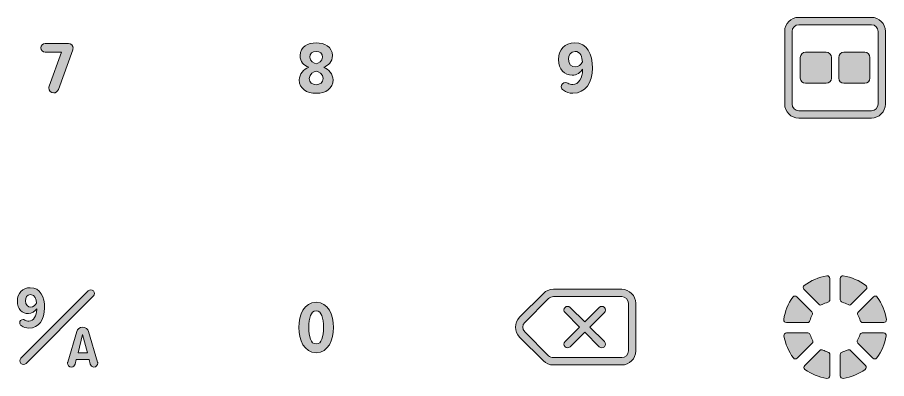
# Model space of a CAD drawing. Header units: millimetres. Extents: x -3.8 to 80, y -80 to 4.9.
# Drawn here: x -3.8 to 80, y -80 to -45.1 of the extents above; entities that cross this region are included whole.
import ezdxf

# ---------------------------------------------------------------- set-up
doc = ezdxf.new("R2010")
doc.units = ezdxf.units.MM
doc.header["$MEASUREMENT"] = 0
doc.layers.add('Layer 2', color=7, linetype='Continuous', lineweight=0)

# ---------------------------------------------------------------- blocks, each defined once
blk = doc.blocks.new('Block_6')
at = {"layer": 'Layer 2', "true_color": 0x231f20, "transparency": 33554687}
h = blk.add_hatch(color=250, dxfattribs=at)
h.dxf.hatch_style = 2
edge = h.paths.add_edge_path()
edge.add_spline(control_points=[(-0.766, -51.947), (-0.766, -51.891), (-0.758, -51.841), (-0.737, -51.785), (-0.737, -51.785), (0.455, -48.503), (0.455, -48.503), (0.455, -48.503), (-1.125, -48.503), (-1.125, -48.503), (-1.351, -48.503), (-1.542, -48.313), (-1.542, -48.087), (-1.542, -47.854), (-1.351, -47.671), (-1.125, -47.671), (-1.125, -47.671), (1.126, -47.671), (1.126, -47.671), (1.373, -47.671), (1.57, -47.868), (1.57, -48.108), (1.57, -48.165), (1.563, -48.214), (1.542, -48.263), (1.542, -48.263), (0.159, -52.109), (0.159, -52.109), (0.088, -52.293), (-0.088, -52.427), (-0.293, -52.427), (-0.554, -52.427), (-0.766, -52.208), (-0.766, -51.947)], knot_values=[0, 0, 0, 0, 1, 1, 1, 2, 2, 2, 3, 3, 3, 4, 4, 4, 5, 5, 5, 6, 6, 6, 7, 7, 7, 8, 8, 8, 9, 9, 9, 10, 10, 10, 11, 11, 11, 11], degree=3, periodic=0)
at = {"layer": 'Layer 2'}
blk.add_open_spline([(-0.766, -51.947), (-0.766, -51.891), (-0.758, -51.841), (-0.737, -51.785), (-0.737, -51.785), (0.455, -48.503), (0.455, -48.503), (0.455, -48.503), (-1.125, -48.503), (-1.125, -48.503), (-1.351, -48.503), (-1.542, -48.313), (-1.542, -48.087), (-1.542, -47.854), (-1.351, -47.671), (-1.125, -47.671), (-1.125, -47.671), (1.126, -47.671), (1.126, -47.671), (1.373, -47.671), (1.57, -47.868), (1.57, -48.108), (1.57, -48.165), (1.563, -48.214), (1.542, -48.263), (1.542, -48.263), (0.159, -52.109), (0.159, -52.109), (0.088, -52.293), (-0.088, -52.427), (-0.293, -52.427), (-0.554, -52.427), (-0.766, -52.208), (-0.766, -51.947)], degree=3, knots=[0, 0, 0, 0, 1, 1, 1, 2, 2, 2, 3, 3, 3, 4, 4, 4, 5, 5, 5, 6, 6, 6, 7, 7, 7, 8, 8, 8, 9, 9, 9, 10, 10, 10, 11, 11, 11, 11], dxfattribs=at)
blk = doc.blocks.new('Block_7')
at = {"layer": 'Layer 2', "true_color": 0x231f20, "transparency": 33554687}
h = blk.add_hatch(color=250, dxfattribs=at)
h.dxf.hatch_style = 2
edge = h.paths.add_edge_path()
edge.add_spline(control_points=[(25.004, -48.426), (24.63, -48.426), (24.39, -48.638), (24.39, -48.983), (24.39, -49.393), (24.82, -49.576), (25.004, -49.618), (25.18, -49.576), (25.611, -49.393), (25.611, -48.983), (25.611, -48.638), (25.371, -48.426), (25.004, -48.426)], knot_values=[0, 0, 0, 0, 1, 1, 1, 2, 2, 2, 3, 3, 3, 4, 4, 4, 4], degree=3, periodic=0)
edge = h.paths.add_edge_path()
edge.add_spline(control_points=[(25.004, -50.331), (24.806, -50.359), (24.333, -50.599), (24.333, -51.051), (24.333, -51.432), (24.623, -51.636), (25.004, -51.636), (25.371, -51.636), (25.674, -51.432), (25.674, -51.051), (25.674, -50.599), (25.194, -50.359), (25.004, -50.331)], knot_values=[0, 0, 0, 0, 1, 1, 1, 2, 2, 2, 3, 3, 3, 4, 4, 4, 4], degree=3, periodic=0)
edge = h.paths.add_edge_path()
edge.add_spline(control_points=[(24.277, -49.95), (23.832, -49.788), (23.444, -49.407), (23.444, -48.828), (23.444, -47.967), (24.227, -47.6), (25.004, -47.6), (25.766, -47.6), (26.563, -47.967), (26.563, -48.828), (26.563, -49.407), (26.168, -49.788), (25.724, -49.95), (26.204, -50.134), (26.627, -50.606), (26.627, -51.171), (26.627, -52.011), (25.935, -52.462), (25.004, -52.462), (24.065, -52.462), (23.374, -52.011), (23.374, -51.178), (23.374, -50.606), (23.797, -50.134), (24.277, -49.95)], knot_values=[0, 0, 0, 0, 1, 1, 1, 2, 2, 2, 3, 3, 3, 4, 4, 4, 5, 5, 5, 6, 6, 6, 7, 7, 7, 8, 8, 8, 8], degree=3, periodic=0)
at = {"layer": 'Layer 2'}
for points, knots in [([(24.277, -49.95), (23.832, -49.788), (23.444, -49.407), (23.444, -48.828), (23.444, -47.967), (24.227, -47.6), (25.004, -47.6), (25.766, -47.6), (26.563, -47.967), (26.563, -48.828), (26.563, -49.407), (26.168, -49.788), (25.724, -49.95), (26.204, -50.134), (26.627, -50.606), (26.627, -51.171), (26.627, -52.011), (25.935, -52.462), (25.004, -52.462), (24.065, -52.462), (23.374, -52.011), (23.374, -51.178), (23.374, -50.606), (23.797, -50.134), (24.277, -49.95)], [0, 0, 0, 0, 1, 1, 1, 2, 2, 2, 3, 3, 3, 4, 4, 4, 5, 5, 5, 6, 6, 6, 7, 7, 7, 8, 8, 8, 8]), ([(25.004, -48.426), (24.63, -48.426), (24.39, -48.638), (24.39, -48.983), (24.39, -49.393), (24.82, -49.576), (25.004, -49.618), (25.18, -49.576), (25.611, -49.393), (25.611, -48.983), (25.611, -48.638), (25.371, -48.426), (25.004, -48.426)], [0, 0, 0, 0, 1, 1, 1, 2, 2, 2, 3, 3, 3, 4, 4, 4, 4]), ([(25.004, -50.331), (24.806, -50.359), (24.333, -50.599), (24.333, -51.051), (24.333, -51.432), (24.623, -51.636), (25.004, -51.636), (25.371, -51.636), (25.674, -51.432), (25.674, -51.051), (25.674, -50.599), (25.194, -50.359), (25.004, -50.331)], [0, 0, 0, 0, 1, 1, 1, 2, 2, 2, 3, 3, 3, 4, 4, 4, 4])]:
    blk.add_open_spline(points, degree=3, knots=knots, dxfattribs=at)
blk = doc.blocks.new('Block_8')
at = {"layer": 'Layer 2', "true_color": 0x231f20, "transparency": 33554687}
h = blk.add_hatch(color=250, dxfattribs=at)
h.dxf.hatch_style = 2
edge = h.paths.add_edge_path()
edge.add_spline(control_points=[(24.997, -73.44), (24.453, -73.44), (24.298, -74.117), (24.298, -75.028), (24.298, -75.931), (24.453, -76.622), (24.997, -76.622), (25.547, -76.622), (25.702, -75.931), (25.702, -75.028), (25.702, -74.117), (25.547, -73.44), (24.997, -73.44)], knot_values=[0, 0, 0, 0, 1, 1, 1, 2, 2, 2, 3, 3, 3, 4, 4, 4, 4], degree=3, periodic=0)
edge = h.paths.add_edge_path()
edge.add_spline(control_points=[(24.997, -72.6), (26.168, -72.6), (26.662, -73.814), (26.662, -75.028), (26.662, -76.234), (26.175, -77.462), (24.997, -77.462), (23.832, -77.462), (23.331, -76.234), (23.331, -75.028), (23.331, -73.814), (23.832, -72.6), (24.997, -72.6)], knot_values=[0, 0, 0, 0, 1, 1, 1, 2, 2, 2, 3, 3, 3, 4, 4, 4, 4], degree=3, periodic=0)
at = {"layer": 'Layer 2'}
for points in [[(24.997, -72.6), (26.168, -72.6), (26.662, -73.814), (26.662, -75.028), (26.662, -76.234), (26.175, -77.462), (24.997, -77.462), (23.832, -77.462), (23.331, -76.234), (23.331, -75.028), (23.331, -73.814), (23.832, -72.6), (24.997, -72.6)], [(24.997, -73.44), (24.453, -73.44), (24.298, -74.117), (24.298, -75.028), (24.298, -75.931), (24.453, -76.622), (24.997, -76.622), (25.547, -76.622), (25.702, -75.931), (25.702, -75.028), (25.702, -74.117), (25.547, -73.44), (24.997, -73.44)]]:
    blk.add_open_spline(points, degree=3, knots=[0, 0, 0, 0, 1, 1, 1, 2, 2, 2, 3, 3, 3, 4, 4, 4, 4], dxfattribs=at)
blk = doc.blocks.new('Block_9')
at = {"layer": 'Layer 2', "true_color": 0x231f20, "transparency": 33554687}
h = blk.add_hatch(color=250, dxfattribs=at)
h.dxf.hatch_style = 2
edge = h.paths.add_edge_path()
edge.add_spline(control_points=[(-2.516, -71.866), (-2.86, -71.866), (-3.024, -72.171), (-3.024, -72.453), (-3.024, -72.899), (-2.764, -73.063), (-2.499, -73.063), (-2.256, -73.063), (-2.064, -72.888), (-1.94, -72.679), (-1.962, -72.323), (-2.087, -71.866), (-2.516, -71.866)], knot_values=[0, 0, 0, 0, 1, 1, 1, 2, 2, 2, 3, 3, 3, 4, 4, 4, 4], degree=3, periodic=0)
edge = h.paths.add_edge_path()
edge.add_spline(control_points=[(-3.572, -74.587), (-3.572, -74.412), (-3.425, -74.266), (-3.244, -74.266), (-3.182, -74.266), (-3.126, -74.282), (-3.081, -74.317), (-2.968, -74.39), (-2.843, -74.424), (-2.685, -74.424), (-2.211, -74.424), (-1.934, -73.899), (-1.934, -73.294), (-1.934, -73.294), (-1.934, -73.227), (-1.934, -73.227), (-2.081, -73.486), (-2.386, -73.701), (-2.736, -73.701), (-3.301, -73.701), (-3.792, -73.283), (-3.792, -72.481), (-3.792, -71.753), (-3.295, -71.199), (-2.555, -71.199), (-1.562, -71.199), (-1.172, -72.097), (-1.172, -73.148), (-1.172, -74.271), (-1.708, -75.09), (-2.68, -75.09), (-2.956, -75.09), (-3.205, -75.005), (-3.414, -74.858), (-3.504, -74.808), (-3.572, -74.706), (-3.572, -74.587)], knot_values=[0, 0, 0, 0, 1, 1, 1, 2, 2, 2, 3, 3, 3, 4, 4, 4, 5, 5, 5, 6, 6, 6, 7, 7, 7, 8, 8, 8, 9, 9, 9, 10, 10, 10, 11, 11, 11, 12, 12, 12, 12], degree=3, periodic=0)
at = {"layer": 'Layer 2'}
for points, knots in [([(-3.572, -74.587), (-3.572, -74.412), (-3.425, -74.266), (-3.244, -74.266), (-3.182, -74.266), (-3.126, -74.282), (-3.081, -74.317), (-2.968, -74.39), (-2.843, -74.424), (-2.685, -74.424), (-2.211, -74.424), (-1.934, -73.899), (-1.934, -73.294), (-1.934, -73.294), (-1.934, -73.227), (-1.934, -73.227), (-2.081, -73.486), (-2.386, -73.701), (-2.736, -73.701), (-3.301, -73.701), (-3.792, -73.283), (-3.792, -72.481), (-3.792, -71.753), (-3.295, -71.199), (-2.555, -71.199), (-1.562, -71.199), (-1.172, -72.097), (-1.172, -73.148), (-1.172, -74.271), (-1.708, -75.09), (-2.68, -75.09), (-2.956, -75.09), (-3.205, -75.005), (-3.414, -74.858), (-3.504, -74.808), (-3.572, -74.706), (-3.572, -74.587)], [0, 0, 0, 0, 1, 1, 1, 2, 2, 2, 3, 3, 3, 4, 4, 4, 5, 5, 5, 6, 6, 6, 7, 7, 7, 8, 8, 8, 9, 9, 9, 10, 10, 10, 11, 11, 11, 12, 12, 12, 12]), ([(-2.516, -71.866), (-2.86, -71.866), (-3.024, -72.171), (-3.024, -72.453), (-3.024, -72.899), (-2.764, -73.063), (-2.499, -73.063), (-2.256, -73.063), (-2.064, -72.888), (-1.94, -72.679), (-1.962, -72.323), (-2.087, -71.866), (-2.516, -71.866)], [0, 0, 0, 0, 1, 1, 1, 2, 2, 2, 3, 3, 3, 4, 4, 4, 4])]:
    blk.add_open_spline(points, degree=3, knots=knots, dxfattribs=at)
blk = doc.blocks.new('Block_10')
at = {"layer": 'Layer 2', "true_color": 0x231f20, "transparency": 33554687}
h = blk.add_hatch(color=250, dxfattribs=at)
h.dxf.hatch_style = 2
edge = h.paths.add_edge_path()
edge.add_spline(control_points=[(49.941, -48.426), (49.51, -48.426), (49.306, -48.807), (49.306, -49.16), (49.306, -49.717), (49.63, -49.922), (49.962, -49.922), (50.265, -49.922), (50.505, -49.703), (50.66, -49.442), (50.632, -48.997), (50.477, -48.426), (49.941, -48.426)], knot_values=[0, 0, 0, 0, 1, 1, 1, 2, 2, 2, 3, 3, 3, 4, 4, 4, 4], degree=3, periodic=0)
edge = h.paths.add_edge_path()
edge.add_spline(control_points=[(48.621, -51.827), (48.621, -51.608), (48.804, -51.425), (49.03, -51.425), (49.108, -51.425), (49.178, -51.446), (49.235, -51.488), (49.376, -51.58), (49.531, -51.622), (49.729, -51.622), (50.322, -51.622), (50.667, -50.966), (50.667, -50.211), (50.667, -50.211), (50.667, -50.126), (50.667, -50.126), (50.484, -50.451), (50.103, -50.719), (49.665, -50.719), (48.96, -50.719), (48.346, -50.197), (48.346, -49.195), (48.346, -48.285), (48.967, -47.593), (49.891, -47.593), (51.133, -47.593), (51.62, -48.715), (51.62, -50.028), (51.62, -51.432), (50.95, -52.455), (49.736, -52.455), (49.39, -52.455), (49.08, -52.349), (48.819, -52.166), (48.706, -52.102), (48.621, -51.975), (48.621, -51.827)], knot_values=[0, 0, 0, 0, 1, 1, 1, 2, 2, 2, 3, 3, 3, 4, 4, 4, 5, 5, 5, 6, 6, 6, 7, 7, 7, 8, 8, 8, 9, 9, 9, 10, 10, 10, 11, 11, 11, 12, 12, 12, 12], degree=3, periodic=0)
at = {"layer": 'Layer 2'}
for points, knots in [([(48.621, -51.827), (48.621, -51.608), (48.804, -51.425), (49.03, -51.425), (49.108, -51.425), (49.178, -51.446), (49.235, -51.488), (49.376, -51.58), (49.531, -51.622), (49.729, -51.622), (50.322, -51.622), (50.667, -50.966), (50.667, -50.211), (50.667, -50.211), (50.667, -50.126), (50.667, -50.126), (50.484, -50.451), (50.103, -50.719), (49.665, -50.719), (48.96, -50.719), (48.346, -50.197), (48.346, -49.195), (48.346, -48.285), (48.967, -47.593), (49.891, -47.593), (51.133, -47.593), (51.62, -48.715), (51.62, -50.028), (51.62, -51.432), (50.95, -52.455), (49.736, -52.455), (49.39, -52.455), (49.08, -52.349), (48.819, -52.166), (48.706, -52.102), (48.621, -51.975), (48.621, -51.827)], [0, 0, 0, 0, 1, 1, 1, 2, 2, 2, 3, 3, 3, 4, 4, 4, 5, 5, 5, 6, 6, 6, 7, 7, 7, 8, 8, 8, 9, 9, 9, 10, 10, 10, 11, 11, 11, 12, 12, 12, 12]), ([(49.941, -48.426), (49.51, -48.426), (49.306, -48.807), (49.306, -49.16), (49.306, -49.717), (49.63, -49.922), (49.962, -49.922), (50.265, -49.922), (50.505, -49.703), (50.66, -49.442), (50.632, -48.997), (50.477, -48.426), (49.941, -48.426)], [0, 0, 0, 0, 1, 1, 1, 2, 2, 2, 3, 3, 3, 4, 4, 4, 4])]:
    blk.add_open_spline(points, degree=3, knots=knots, dxfattribs=at)
blk = doc.blocks.new('Block_11')
at = {"layer": 'Layer 2', "true_color": 0x231f20, "transparency": 33554687}
h = blk.add_hatch(color=250, dxfattribs=at)
h.dxf.hatch_style = 2
edge = h.paths.add_edge_path()
edge.add_spline(control_points=[(55.087, -77.295), (55.087, -77.651), (54.797, -77.942), (54.44, -77.942), (54.44, -77.942), (47.854, -77.942), (47.854, -77.942), (47.681, -77.942), (47.519, -77.874), (47.396, -77.752), (47.396, -77.752), (45.102, -75.458), (45.102, -75.458), (44.849, -75.205), (44.849, -74.795), (45.102, -74.542), (45.102, -74.542), (47.396, -72.248), (47.396, -72.248), (47.517, -72.127), (47.684, -72.058), (47.854, -72.058), (47.854, -72.058), (54.44, -72.058), (54.44, -72.058), (54.797, -72.058), (55.087, -72.349), (55.087, -72.706), (55.087, -72.706), (55.087, -77.295), (55.087, -77.295)], knot_values=[0, 0, 0, 0, 1, 1, 1, 2, 2, 2, 3, 3, 3, 4, 4, 4, 5, 5, 5, 6, 6, 6, 7, 7, 7, 8, 8, 8, 9, 9, 9, 10, 10, 10, 10], degree=3, periodic=0)
edge = h.paths.add_edge_path()
edge.add_spline(control_points=[(54.44, -71.353), (54.44, -71.353), (47.854, -71.353), (47.854, -71.353), (47.493, -71.353), (47.153, -71.493), (46.897, -71.749), (46.897, -71.749), (44.603, -74.044), (44.603, -74.044), (44.076, -74.571), (44.076, -75.429), (44.603, -75.957), (44.603, -75.957), (46.897, -78.251), (46.897, -78.251), (47.153, -78.507), (47.493, -78.647), (47.854, -78.647), (47.854, -78.647), (54.44, -78.647), (54.44, -78.647), (55.186, -78.647), (55.793, -78.04), (55.793, -77.295), (55.793, -77.295), (55.793, -72.706), (55.793, -72.706), (55.793, -71.96), (55.186, -71.353), (54.44, -71.353)], knot_values=[0, 0, 0, 0, 1, 1, 1, 2, 2, 2, 3, 3, 3, 4, 4, 4, 5, 5, 5, 6, 6, 6, 7, 7, 7, 8, 8, 8, 9, 9, 9, 10, 10, 10, 10], degree=3, periodic=0)
h = blk.add_hatch(color=250, dxfattribs=at)
h.dxf.hatch_style = 2
edge = h.paths.add_edge_path()
edge.add_spline(control_points=[(52.772, -73.103), (52.634, -72.966), (52.411, -72.966), (52.273, -73.103), (52.273, -73.103), (50.875, -74.501), (50.875, -74.501), (50.875, -74.501), (49.477, -73.103), (49.477, -73.103), (49.34, -72.966), (49.116, -72.966), (48.979, -73.103), (48.841, -73.241), (48.841, -73.464), (48.979, -73.602), (48.979, -73.602), (50.376, -75), (50.376, -75), (50.376, -75), (48.979, -76.398), (48.979, -76.398), (48.841, -76.536), (48.841, -76.759), (48.979, -76.897), (49.047, -76.966), (49.138, -77), (49.228, -77), (49.318, -77), (49.409, -76.966), (49.477, -76.897), (49.477, -76.897), (50.875, -75.499), (50.875, -75.499), (50.875, -75.499), (52.273, -76.897), (52.273, -76.897), (52.342, -76.966), (52.432, -77), (52.523, -77), (52.613, -77), (52.703, -76.966), (52.772, -76.897), (52.91, -76.759), (52.91, -76.536), (52.772, -76.398), (52.772, -76.398), (51.374, -75), (51.374, -75), (51.374, -75), (52.772, -73.602), (52.772, -73.602), (52.91, -73.464), (52.91, -73.241), (52.772, -73.103)], knot_values=[0, 0, 0, 0, 1, 1, 1, 2, 2, 2, 3, 3, 3, 4, 4, 4, 5, 5, 5, 6, 6, 6, 7, 7, 7, 8, 8, 8, 9, 9, 9, 10, 10, 10, 11, 11, 11, 12, 12, 12, 13, 13, 13, 14, 14, 14, 15, 15, 15, 16, 16, 16, 17, 17, 17, 18, 18, 18, 18], degree=3, periodic=0)
at = {"layer": 'Layer 2'}
for points, knots in [([(54.44, -71.353), (54.44, -71.353), (47.854, -71.353), (47.854, -71.353), (47.493, -71.353), (47.153, -71.493), (46.897, -71.749), (46.897, -71.749), (44.603, -74.044), (44.603, -74.044), (44.076, -74.571), (44.076, -75.429), (44.603, -75.957), (44.603, -75.957), (46.897, -78.251), (46.897, -78.251), (47.153, -78.507), (47.493, -78.647), (47.854, -78.647), (47.854, -78.647), (54.44, -78.647), (54.44, -78.647), (55.186, -78.647), (55.793, -78.04), (55.793, -77.295), (55.793, -77.295), (55.793, -72.706), (55.793, -72.706), (55.793, -71.96), (55.186, -71.353), (54.44, -71.353)], [0, 0, 0, 0, 1, 1, 1, 2, 2, 2, 3, 3, 3, 4, 4, 4, 5, 5, 5, 6, 6, 6, 7, 7, 7, 8, 8, 8, 9, 9, 9, 10, 10, 10, 10]), ([(55.087, -77.295), (55.087, -77.651), (54.797, -77.942), (54.44, -77.942), (54.44, -77.942), (47.854, -77.942), (47.854, -77.942), (47.681, -77.942), (47.519, -77.874), (47.396, -77.752), (47.396, -77.752), (45.102, -75.458), (45.102, -75.458), (44.849, -75.205), (44.849, -74.795), (45.102, -74.542), (45.102, -74.542), (47.396, -72.248), (47.396, -72.248), (47.517, -72.127), (47.684, -72.058), (47.854, -72.058), (47.854, -72.058), (54.44, -72.058), (54.44, -72.058), (54.797, -72.058), (55.087, -72.349), (55.087, -72.706), (55.087, -72.706), (55.087, -77.295), (55.087, -77.295)], [0, 0, 0, 0, 1, 1, 1, 2, 2, 2, 3, 3, 3, 4, 4, 4, 5, 5, 5, 6, 6, 6, 7, 7, 7, 8, 8, 8, 9, 9, 9, 10, 10, 10, 10]), ([(52.772, -73.103), (52.634, -72.966), (52.411, -72.966), (52.273, -73.103), (52.273, -73.103), (50.875, -74.501), (50.875, -74.501), (50.875, -74.501), (49.477, -73.103), (49.477, -73.103), (49.34, -72.966), (49.116, -72.966), (48.979, -73.103), (48.841, -73.241), (48.841, -73.464), (48.979, -73.602), (48.979, -73.602), (50.376, -75), (50.376, -75), (50.376, -75), (48.979, -76.398), (48.979, -76.398), (48.841, -76.536), (48.841, -76.759), (48.979, -76.897), (49.047, -76.966), (49.138, -77), (49.228, -77), (49.318, -77), (49.409, -76.966), (49.477, -76.897), (49.477, -76.897), (50.875, -75.499), (50.875, -75.499), (50.875, -75.499), (52.273, -76.897), (52.273, -76.897), (52.342, -76.966), (52.432, -77), (52.523, -77), (52.613, -77), (52.703, -76.966), (52.772, -76.897), (52.91, -76.759), (52.91, -76.536), (52.772, -76.398), (52.772, -76.398), (51.374, -75), (51.374, -75), (51.374, -75), (52.772, -73.602), (52.772, -73.602), (52.91, -73.464), (52.91, -73.241), (52.772, -73.103)], [0, 0, 0, 0, 1, 1, 1, 2, 2, 2, 3, 3, 3, 4, 4, 4, 5, 5, 5, 6, 6, 6, 7, 7, 7, 8, 8, 8, 9, 9, 9, 10, 10, 10, 11, 11, 11, 12, 12, 12, 13, 13, 13, 14, 14, 14, 15, 15, 15, 16, 16, 16, 17, 17, 17, 18, 18, 18, 18])]:
    blk.add_open_spline(points, degree=3, knots=knots, dxfattribs=at)
blk = doc.blocks.new('Block_12')
at = {"layer": 'Layer 2', "true_color": 0x231f20, "transparency": 33554687}
h = blk.add_hatch(color=250, dxfattribs=at)
h.dxf.hatch_style = 2
edge = h.paths.add_edge_path()
edge.add_spline(control_points=[(2.949, -77.461), (2.949, -77.461), (2.498, -75.71), (2.498, -75.71), (2.498, -75.71), (2.052, -77.461), (2.052, -77.461), (2.052, -77.461), (2.949, -77.461), (2.949, -77.461)], knot_values=[0, 0, 0, 0, 1, 1, 1, 2, 2, 2, 3, 3, 3, 3], degree=3, periodic=0)
edge = h.paths.add_edge_path()
edge.add_spline(control_points=[(3.954, -78.471), (3.954, -78.675), (3.791, -78.844), (3.588, -78.844), (3.412, -78.844), (3.271, -78.726), (3.232, -78.567), (3.232, -78.567), (3.119, -78.121), (3.119, -78.121), (3.119, -78.121), (1.882, -78.121), (1.882, -78.121), (1.882, -78.121), (1.769, -78.567), (1.769, -78.567), (1.73, -78.726), (1.583, -78.844), (1.414, -78.844), (1.205, -78.844), (1.041, -78.675), (1.041, -78.471), (1.041, -78.438), (1.052, -78.398), (1.063, -78.364), (1.063, -78.364), (1.927, -75.422), (1.927, -75.422), (2.001, -75.179), (2.227, -74.999), (2.498, -74.999), (2.769, -74.999), (2.995, -75.179), (3.074, -75.422), (3.074, -75.422), (3.938, -78.364), (3.938, -78.364), (3.949, -78.398), (3.954, -78.438), (3.954, -78.471)], knot_values=[0, 0, 0, 0, 1, 1, 1, 2, 2, 2, 3, 3, 3, 4, 4, 4, 5, 5, 5, 6, 6, 6, 7, 7, 7, 8, 8, 8, 9, 9, 9, 10, 10, 10, 11, 11, 11, 12, 12, 12, 13, 13, 13, 13], degree=3, periodic=0)
at = {"layer": 'Layer 2'}
for points, knots in [([(3.954, -78.471), (3.954, -78.675), (3.791, -78.844), (3.588, -78.844), (3.412, -78.844), (3.271, -78.726), (3.232, -78.567), (3.232, -78.567), (3.119, -78.121), (3.119, -78.121), (3.119, -78.121), (1.882, -78.121), (1.882, -78.121), (1.882, -78.121), (1.769, -78.567), (1.769, -78.567), (1.73, -78.726), (1.583, -78.844), (1.414, -78.844), (1.205, -78.844), (1.041, -78.675), (1.041, -78.471), (1.041, -78.438), (1.052, -78.398), (1.063, -78.364), (1.063, -78.364), (1.927, -75.422), (1.927, -75.422), (2.001, -75.179), (2.227, -74.999), (2.498, -74.999), (2.769, -74.999), (2.995, -75.179), (3.074, -75.422), (3.074, -75.422), (3.938, -78.364), (3.938, -78.364), (3.949, -78.398), (3.954, -78.438), (3.954, -78.471)], [0, 0, 0, 0, 1, 1, 1, 2, 2, 2, 3, 3, 3, 4, 4, 4, 5, 5, 5, 6, 6, 6, 7, 7, 7, 8, 8, 8, 9, 9, 9, 10, 10, 10, 11, 11, 11, 12, 12, 12, 13, 13, 13, 13]), ([(2.949, -77.461), (2.949, -77.461), (2.498, -75.71), (2.498, -75.71), (2.498, -75.71), (2.052, -77.461), (2.052, -77.461), (2.052, -77.461), (2.949, -77.461), (2.949, -77.461)], [0, 0, 0, 0, 1, 1, 1, 2, 2, 2, 3, 3, 3, 3])]:
    blk.add_open_spline(points, degree=3, knots=knots, dxfattribs=at)

msp = doc.modelspace()

# ---------------------------------------------------------------- hatches: boundary and pattern name
at = {"layer": 'Layer 2', "true_color": 0x231f20, "transparency": 33554687}
h = msp.add_hatch(color=250, dxfattribs=at)
h.dxf.hatch_style = 2
edge = h.paths.add_edge_path()
edge.add_spline(control_points=[(70.853, -46.5), (70.853, -46.143), (71.143, -45.853), (71.5, -45.853), (71.5, -45.853), (78.5, -45.853), (78.5, -45.853), (78.857, -45.853), (79.147, -46.143), (79.147, -46.5), (79.147, -46.5), (79.147, -53.5), (79.147, -53.5), (79.147, -53.857), (78.857, -54.147), (78.5, -54.147), (78.5, -54.147), (71.5, -54.147), (71.5, -54.147), (71.143, -54.147), (70.853, -53.857), (70.853, -53.5), (70.853, -53.5), (70.853, -46.5), (70.853, -46.5)], knot_values=[0, 0, 0, 0, 1, 1, 1, 2, 2, 2, 3, 3, 3, 4, 4, 4, 5, 5, 5, 6, 6, 6, 7, 7, 7, 8, 8, 8, 8], degree=3, periodic=0)
edge = h.paths.add_edge_path()
edge.add_spline(control_points=[(71.5, -54.853), (71.5, -54.853), (78.5, -54.853), (78.5, -54.853), (79.246, -54.853), (79.853, -54.246), (79.853, -53.5), (79.853, -53.5), (79.853, -46.5), (79.853, -46.5), (79.853, -45.754), (79.246, -45.147), (78.5, -45.147), (78.5, -45.147), (71.5, -45.147), (71.5, -45.147), (70.754, -45.147), (70.147, -45.754), (70.147, -46.5), (70.147, -46.5), (70.147, -53.5), (70.147, -53.5), (70.147, -54.246), (70.754, -54.853), (71.5, -54.853)], knot_values=[0, 0, 0, 0, 1, 1, 1, 2, 2, 2, 3, 3, 3, 4, 4, 4, 5, 5, 5, 6, 6, 6, 7, 7, 7, 8, 8, 8, 8], degree=3, periodic=0)
h = msp.add_hatch(color=250, dxfattribs=at)
h.dxf.hatch_style = 2
edge = h.paths.add_edge_path()
edge.add_spline(control_points=[(72.147, -51.5), (72.147, -51.5), (74.147, -51.5), (74.147, -51.5), (74.423, -51.5), (74.647, -51.276), (74.647, -51), (74.647, -51), (74.647, -49), (74.647, -49), (74.647, -48.724), (74.423, -48.5), (74.147, -48.5), (74.147, -48.5), (72.147, -48.5), (72.147, -48.5), (71.871, -48.5), (71.647, -48.724), (71.647, -49), (71.647, -49), (71.647, -51), (71.647, -51), (71.647, -51.276), (71.871, -51.5), (72.147, -51.5)], knot_values=[0, 0, 0, 0, 1, 1, 1, 2, 2, 2, 3, 3, 3, 4, 4, 4, 5, 5, 5, 6, 6, 6, 7, 7, 7, 8, 8, 8, 8], degree=3, periodic=0)
h = msp.add_hatch(color=250, dxfattribs=at)
h.dxf.hatch_style = 2
edge = h.paths.add_edge_path()
edge.add_spline(control_points=[(75.853, -51.5), (75.853, -51.5), (77.853, -51.5), (77.853, -51.5), (78.129, -51.5), (78.353, -51.276), (78.353, -51), (78.353, -51), (78.353, -49), (78.353, -49), (78.353, -48.724), (78.129, -48.5), (77.853, -48.5), (77.853, -48.5), (75.853, -48.5), (75.853, -48.5), (75.577, -48.5), (75.353, -48.724), (75.353, -49), (75.353, -49), (75.353, -51), (75.353, -51), (75.353, -51.276), (75.577, -51.5), (75.853, -51.5)], knot_values=[0, 0, 0, 0, 1, 1, 1, 2, 2, 2, 3, 3, 3, 4, 4, 4, 5, 5, 5, 6, 6, 6, 7, 7, 7, 8, 8, 8, 8], degree=3, periodic=0)
h = msp.add_hatch(color=250, dxfattribs=at)
h.dxf.hatch_style = 2
edge = h.paths.add_edge_path()
edge.add_spline(control_points=[(74.216, -70.062), (73.405, -70.189), (72.658, -70.513), (72.026, -70.982), (71.905, -71.071), (71.897, -71.25), (72.003, -71.356), (72.003, -71.356), (73.446, -72.799), (73.446, -72.799), (73.528, -72.881), (73.653, -72.891), (73.753, -72.834), (73.927, -72.733), (74.113, -72.653), (74.31, -72.597), (74.42, -72.565), (74.5, -72.469), (74.5, -72.354), (74.5, -72.354), (74.5, -70.311), (74.5, -70.311), (74.5, -70.16), (74.366, -70.038), (74.216, -70.062)], knot_values=[0, 0, 0, 0, 1, 1, 1, 2, 2, 2, 3, 3, 3, 4, 4, 4, 5, 5, 5, 6, 6, 6, 7, 7, 7, 8, 8, 8, 8], degree=3, periodic=0)
h = msp.add_hatch(color=250, dxfattribs=at)
h.dxf.hatch_style = 2
edge = h.paths.add_edge_path()
edge.add_spline(control_points=[(75.5, -70.311), (75.5, -70.311), (75.5, -72.354), (75.5, -72.354), (75.5, -72.469), (75.58, -72.565), (75.69, -72.597), (75.887, -72.653), (76.073, -72.733), (76.247, -72.834), (76.347, -72.891), (76.472, -72.881), (76.554, -72.799), (76.554, -72.799), (77.997, -71.356), (77.997, -71.356), (78.103, -71.25), (78.095, -71.071), (77.974, -70.982), (77.342, -70.513), (76.595, -70.189), (75.784, -70.062), (75.634, -70.038), (75.5, -70.16), (75.5, -70.311)], knot_values=[0, 0, 0, 0, 1, 1, 1, 2, 2, 2, 3, 3, 3, 4, 4, 4, 5, 5, 5, 6, 6, 6, 7, 7, 7, 8, 8, 8, 8], degree=3, periodic=0)
h = msp.add_hatch(color=250, dxfattribs=at)
h.dxf.hatch_style = 2
edge = h.paths.add_edge_path()
edge.add_spline(control_points=[(-3.208, -78.603), (-3.298, -78.603), (-3.389, -78.568), (-3.457, -78.499), (-3.595, -78.361), (-3.595, -78.138), (-3.457, -78), (-3.457, -78), (3.043, -71.501), (3.043, -71.501), (3.18, -71.363), (3.404, -71.363), (3.541, -71.501), (3.679, -71.638), (3.679, -71.862), (3.541, -71.999), (3.541, -71.999), (-2.959, -78.499), (-2.959, -78.499), (-3.028, -78.568), (-3.118, -78.603), (-3.208, -78.603)], knot_values=[0, 0, 0, 0, 1, 1, 1, 2, 2, 2, 3, 3, 3, 4, 4, 4, 5, 5, 5, 6, 6, 6, 7, 7, 7, 7], degree=3, periodic=0)
h = msp.add_hatch(color=250, dxfattribs=at)
h.dxf.hatch_style = 2
edge = h.paths.add_edge_path()
edge.add_spline(control_points=[(70.304, -74.56), (70.304, -74.56), (72.342, -74.56), (72.342, -74.56), (72.458, -74.56), (72.554, -74.478), (72.584, -74.365), (72.634, -74.175), (72.705, -73.994), (72.796, -73.824), (72.849, -73.725), (72.837, -73.604), (72.757, -73.524), (72.757, -73.524), (71.307, -72.074), (71.307, -72.074), (71.199, -71.967), (71.018, -71.976), (70.93, -72.1), (70.478, -72.733), (70.171, -73.475), (70.055, -74.28), (70.033, -74.428), (70.154, -74.56), (70.304, -74.56)], knot_values=[0, 0, 0, 0, 1, 1, 1, 2, 2, 2, 3, 3, 3, 4, 4, 4, 5, 5, 5, 6, 6, 6, 7, 7, 7, 8, 8, 8, 8], degree=3, periodic=0)
h = msp.add_hatch(color=250, dxfattribs=at)
h.dxf.hatch_style = 2
edge = h.paths.add_edge_path()
edge.add_spline(control_points=[(78.693, -72.074), (78.693, -72.074), (77.243, -73.524), (77.243, -73.524), (77.163, -73.604), (77.151, -73.725), (77.204, -73.824), (77.295, -73.994), (77.366, -74.175), (77.416, -74.365), (77.446, -74.478), (77.542, -74.56), (77.658, -74.56), (77.658, -74.56), (79.696, -74.56), (79.696, -74.56), (79.846, -74.56), (79.967, -74.428), (79.945, -74.28), (79.829, -73.475), (79.522, -72.733), (79.07, -72.1), (78.982, -71.976), (78.801, -71.967), (78.693, -72.074)], knot_values=[0, 0, 0, 0, 1, 1, 1, 2, 2, 2, 3, 3, 3, 4, 4, 4, 5, 5, 5, 6, 6, 6, 7, 7, 7, 8, 8, 8, 8], degree=3, periodic=0)
h = msp.add_hatch(color=250, dxfattribs=at)
h.dxf.hatch_style = 2
edge = h.paths.add_edge_path()
edge.add_spline(control_points=[(72.834, -76.246), (72.743, -76.089), (72.669, -75.92), (72.615, -75.744), (72.581, -75.636), (72.488, -75.56), (72.376, -75.56), (72.376, -75.56), (70.322, -75.56), (70.322, -75.56), (70.17, -75.56), (70.048, -75.696), (70.074, -75.846), (70.208, -76.634), (70.525, -77.358), (70.982, -77.974), (71.071, -78.095), (71.25, -78.103), (71.356, -77.997), (71.356, -77.997), (72.799, -76.554), (72.799, -76.554), (72.881, -76.472), (72.891, -76.347), (72.834, -76.246)], knot_values=[0, 0, 0, 0, 1, 1, 1, 2, 2, 2, 3, 3, 3, 4, 4, 4, 5, 5, 5, 6, 6, 6, 7, 7, 7, 8, 8, 8, 8], degree=3, periodic=0)
h = msp.add_hatch(color=250, dxfattribs=at)
h.dxf.hatch_style = 2
edge = h.paths.add_edge_path()
edge.add_spline(control_points=[(79.678, -75.56), (79.678, -75.56), (77.624, -75.56), (77.624, -75.56), (77.512, -75.56), (77.419, -75.636), (77.385, -75.744), (77.331, -75.92), (77.257, -76.089), (77.166, -76.246), (77.109, -76.347), (77.119, -76.472), (77.201, -76.554), (77.201, -76.554), (78.644, -77.997), (78.644, -77.997), (78.75, -78.103), (78.929, -78.095), (79.018, -77.974), (79.475, -77.358), (79.792, -76.634), (79.926, -75.846), (79.952, -75.696), (79.83, -75.56), (79.678, -75.56)], knot_values=[0, 0, 0, 0, 1, 1, 1, 2, 2, 2, 3, 3, 3, 4, 4, 4, 5, 5, 5, 6, 6, 6, 7, 7, 7, 8, 8, 8, 8], degree=3, periodic=0)
h = msp.add_hatch(color=250, dxfattribs=at)
h.dxf.hatch_style = 2
edge = h.paths.add_edge_path()
edge.add_spline(control_points=[(74.311, -77.403), (74.141, -77.354), (73.978, -77.287), (73.825, -77.205), (73.725, -77.151), (73.604, -77.163), (73.524, -77.243), (73.524, -77.243), (72.074, -78.693), (72.074, -78.693), (71.967, -78.801), (71.976, -78.982), (72.1, -79.07), (72.716, -79.511), (73.436, -79.815), (74.217, -79.938), (74.366, -79.962), (74.5, -79.84), (74.5, -79.689), (74.5, -79.689), (74.5, -77.644), (74.5, -77.644), (74.5, -77.53), (74.421, -77.435), (74.311, -77.403)], knot_values=[0, 0, 0, 0, 1, 1, 1, 2, 2, 2, 3, 3, 3, 4, 4, 4, 5, 5, 5, 6, 6, 6, 7, 7, 7, 8, 8, 8, 8], degree=3, periodic=0)
h = msp.add_hatch(color=250, dxfattribs=at)
h.dxf.hatch_style = 2
edge = h.paths.add_edge_path()
edge.add_spline(control_points=[(76.476, -77.243), (76.396, -77.163), (76.275, -77.151), (76.175, -77.205), (76.022, -77.287), (75.859, -77.354), (75.689, -77.403), (75.579, -77.435), (75.5, -77.53), (75.5, -77.644), (75.5, -77.644), (75.5, -79.689), (75.5, -79.689), (75.5, -79.84), (75.634, -79.962), (75.783, -79.938), (76.564, -79.815), (77.284, -79.511), (77.9, -79.07), (78.024, -78.982), (78.033, -78.801), (77.926, -78.693), (77.926, -78.693), (76.476, -77.243), (76.476, -77.243)], knot_values=[0, 0, 0, 0, 1, 1, 1, 2, 2, 2, 3, 3, 3, 4, 4, 4, 5, 5, 5, 6, 6, 6, 7, 7, 7, 8, 8, 8, 8], degree=3, periodic=0)

# ---------------------------------------------------------------- linework, layer by layer
at = {"layer": 'Layer 2'}
for points, knots in [([(71.5, -54.853), (71.5, -54.853), (78.5, -54.853), (78.5, -54.853), (79.246, -54.853), (79.853, -54.246), (79.853, -53.5), (79.853, -53.5), (79.853, -46.5), (79.853, -46.5), (79.853, -45.754), (79.246, -45.147), (78.5, -45.147), (78.5, -45.147), (71.5, -45.147), (71.5, -45.147), (70.754, -45.147), (70.147, -45.754), (70.147, -46.5), (70.147, -46.5), (70.147, -53.5), (70.147, -53.5), (70.147, -54.246), (70.754, -54.853), (71.5, -54.853)], [0, 0, 0, 0, 1, 1, 1, 2, 2, 2, 3, 3, 3, 4, 4, 4, 5, 5, 5, 6, 6, 6, 7, 7, 7, 8, 8, 8, 8]), ([(70.853, -46.5), (70.853, -46.143), (71.143, -45.853), (71.5, -45.853), (71.5, -45.853), (78.5, -45.853), (78.5, -45.853), (78.857, -45.853), (79.147, -46.143), (79.147, -46.5), (79.147, -46.5), (79.147, -53.5), (79.147, -53.5), (79.147, -53.857), (78.857, -54.147), (78.5, -54.147), (78.5, -54.147), (71.5, -54.147), (71.5, -54.147), (71.143, -54.147), (70.853, -53.857), (70.853, -53.5), (70.853, -53.5), (70.853, -46.5), (70.853, -46.5)], [0, 0, 0, 0, 1, 1, 1, 2, 2, 2, 3, 3, 3, 4, 4, 4, 5, 5, 5, 6, 6, 6, 7, 7, 7, 8, 8, 8, 8]), ([(72.147, -51.5), (72.147, -51.5), (74.147, -51.5), (74.147, -51.5), (74.423, -51.5), (74.647, -51.276), (74.647, -51), (74.647, -51), (74.647, -49), (74.647, -49), (74.647, -48.724), (74.423, -48.5), (74.147, -48.5), (74.147, -48.5), (72.147, -48.5), (72.147, -48.5), (71.871, -48.5), (71.647, -48.724), (71.647, -49), (71.647, -49), (71.647, -51), (71.647, -51), (71.647, -51.276), (71.871, -51.5), (72.147, -51.5)], [0, 0, 0, 0, 1, 1, 1, 2, 2, 2, 3, 3, 3, 4, 4, 4, 5, 5, 5, 6, 6, 6, 7, 7, 7, 8, 8, 8, 8]), ([(75.853, -51.5), (75.853, -51.5), (77.853, -51.5), (77.853, -51.5), (78.129, -51.5), (78.353, -51.276), (78.353, -51), (78.353, -51), (78.353, -49), (78.353, -49), (78.353, -48.724), (78.129, -48.5), (77.853, -48.5), (77.853, -48.5), (75.853, -48.5), (75.853, -48.5), (75.577, -48.5), (75.353, -48.724), (75.353, -49), (75.353, -49), (75.353, -51), (75.353, -51), (75.353, -51.276), (75.577, -51.5), (75.853, -51.5)], [0, 0, 0, 0, 1, 1, 1, 2, 2, 2, 3, 3, 3, 4, 4, 4, 5, 5, 5, 6, 6, 6, 7, 7, 7, 8, 8, 8, 8]), ([(74.216, -70.062), (73.405, -70.189), (72.658, -70.513), (72.026, -70.982), (71.905, -71.071), (71.897, -71.25), (72.003, -71.356), (72.003, -71.356), (73.446, -72.799), (73.446, -72.799), (73.528, -72.881), (73.653, -72.891), (73.753, -72.834), (73.927, -72.733), (74.113, -72.653), (74.31, -72.597), (74.42, -72.565), (74.5, -72.469), (74.5, -72.354), (74.5, -72.354), (74.5, -70.311), (74.5, -70.311), (74.5, -70.16), (74.366, -70.038), (74.216, -70.062)], [0, 0, 0, 0, 1, 1, 1, 2, 2, 2, 3, 3, 3, 4, 4, 4, 5, 5, 5, 6, 6, 6, 7, 7, 7, 8, 8, 8, 8]), ([(75.5, -70.311), (75.5, -70.311), (75.5, -72.354), (75.5, -72.354), (75.5, -72.469), (75.58, -72.565), (75.69, -72.597), (75.887, -72.653), (76.073, -72.733), (76.247, -72.834), (76.347, -72.891), (76.472, -72.881), (76.554, -72.799), (76.554, -72.799), (77.997, -71.356), (77.997, -71.356), (78.103, -71.25), (78.095, -71.071), (77.974, -70.982), (77.342, -70.513), (76.595, -70.189), (75.784, -70.062), (75.634, -70.038), (75.5, -70.16), (75.5, -70.311)], [0, 0, 0, 0, 1, 1, 1, 2, 2, 2, 3, 3, 3, 4, 4, 4, 5, 5, 5, 6, 6, 6, 7, 7, 7, 8, 8, 8, 8]), ([(-3.208, -78.603), (-3.298, -78.603), (-3.389, -78.568), (-3.457, -78.499), (-3.595, -78.361), (-3.595, -78.138), (-3.457, -78), (-3.457, -78), (3.043, -71.501), (3.043, -71.501), (3.18, -71.363), (3.404, -71.363), (3.541, -71.501), (3.679, -71.638), (3.679, -71.862), (3.541, -71.999), (3.541, -71.999), (-2.959, -78.499), (-2.959, -78.499), (-3.028, -78.568), (-3.118, -78.603), (-3.208, -78.603)], [0, 0, 0, 0, 1, 1, 1, 2, 2, 2, 3, 3, 3, 4, 4, 4, 5, 5, 5, 6, 6, 6, 7, 7, 7, 7]), ([(70.304, -74.56), (70.304, -74.56), (72.342, -74.56), (72.342, -74.56), (72.458, -74.56), (72.554, -74.478), (72.584, -74.365), (72.634, -74.175), (72.705, -73.994), (72.796, -73.824), (72.849, -73.725), (72.837, -73.604), (72.757, -73.524), (72.757, -73.524), (71.307, -72.074), (71.307, -72.074), (71.199, -71.967), (71.018, -71.976), (70.93, -72.1), (70.478, -72.733), (70.171, -73.475), (70.055, -74.28), (70.033, -74.428), (70.154, -74.56), (70.304, -74.56)], [0, 0, 0, 0, 1, 1, 1, 2, 2, 2, 3, 3, 3, 4, 4, 4, 5, 5, 5, 6, 6, 6, 7, 7, 7, 8, 8, 8, 8]), ([(78.693, -72.074), (78.693, -72.074), (77.243, -73.524), (77.243, -73.524), (77.163, -73.604), (77.151, -73.725), (77.204, -73.824), (77.295, -73.994), (77.366, -74.175), (77.416, -74.365), (77.446, -74.478), (77.542, -74.56), (77.658, -74.56), (77.658, -74.56), (79.696, -74.56), (79.696, -74.56), (79.846, -74.56), (79.967, -74.428), (79.945, -74.28), (79.829, -73.475), (79.522, -72.733), (79.07, -72.1), (78.982, -71.976), (78.801, -71.967), (78.693, -72.074)], [0, 0, 0, 0, 1, 1, 1, 2, 2, 2, 3, 3, 3, 4, 4, 4, 5, 5, 5, 6, 6, 6, 7, 7, 7, 8, 8, 8, 8]), ([(72.834, -76.246), (72.743, -76.089), (72.669, -75.92), (72.615, -75.744), (72.581, -75.636), (72.488, -75.56), (72.376, -75.56), (72.376, -75.56), (70.322, -75.56), (70.322, -75.56), (70.17, -75.56), (70.048, -75.696), (70.074, -75.846), (70.208, -76.634), (70.525, -77.358), (70.982, -77.974), (71.071, -78.095), (71.25, -78.103), (71.356, -77.997), (71.356, -77.997), (72.799, -76.554), (72.799, -76.554), (72.881, -76.472), (72.891, -76.347), (72.834, -76.246)], [0, 0, 0, 0, 1, 1, 1, 2, 2, 2, 3, 3, 3, 4, 4, 4, 5, 5, 5, 6, 6, 6, 7, 7, 7, 8, 8, 8, 8]), ([(79.678, -75.56), (79.678, -75.56), (77.624, -75.56), (77.624, -75.56), (77.512, -75.56), (77.419, -75.636), (77.385, -75.744), (77.331, -75.92), (77.257, -76.089), (77.166, -76.246), (77.109, -76.347), (77.119, -76.472), (77.201, -76.554), (77.201, -76.554), (78.644, -77.997), (78.644, -77.997), (78.75, -78.103), (78.929, -78.095), (79.018, -77.974), (79.475, -77.358), (79.792, -76.634), (79.926, -75.846), (79.952, -75.696), (79.83, -75.56), (79.678, -75.56)], [0, 0, 0, 0, 1, 1, 1, 2, 2, 2, 3, 3, 3, 4, 4, 4, 5, 5, 5, 6, 6, 6, 7, 7, 7, 8, 8, 8, 8]), ([(74.311, -77.403), (74.141, -77.354), (73.978, -77.287), (73.825, -77.205), (73.725, -77.151), (73.604, -77.163), (73.524, -77.243), (73.524, -77.243), (72.074, -78.693), (72.074, -78.693), (71.967, -78.801), (71.976, -78.982), (72.1, -79.07), (72.716, -79.511), (73.436, -79.815), (74.217, -79.938), (74.366, -79.962), (74.5, -79.84), (74.5, -79.689), (74.5, -79.689), (74.5, -77.644), (74.5, -77.644), (74.5, -77.53), (74.421, -77.435), (74.311, -77.403)], [0, 0, 0, 0, 1, 1, 1, 2, 2, 2, 3, 3, 3, 4, 4, 4, 5, 5, 5, 6, 6, 6, 7, 7, 7, 8, 8, 8, 8]), ([(76.476, -77.243), (76.396, -77.163), (76.275, -77.151), (76.175, -77.205), (76.022, -77.287), (75.859, -77.354), (75.689, -77.403), (75.579, -77.435), (75.5, -77.53), (75.5, -77.644), (75.5, -77.644), (75.5, -79.689), (75.5, -79.689), (75.5, -79.84), (75.634, -79.962), (75.783, -79.938), (76.564, -79.815), (77.284, -79.511), (77.9, -79.07), (78.024, -78.982), (78.033, -78.801), (77.926, -78.693), (77.926, -78.693), (76.476, -77.243), (76.476, -77.243)], [0, 0, 0, 0, 1, 1, 1, 2, 2, 2, 3, 3, 3, 4, 4, 4, 5, 5, 5, 6, 6, 6, 7, 7, 7, 8, 8, 8, 8])]:
    msp.add_open_spline(points, degree=3, knots=knots, dxfattribs=at)

# ---------------------------------------------------------------- block references
for name in ['Block_6', 'Block_7', 'Block_10', 'Block_9', 'Block_11', 'Block_8', 'Block_12']:
    msp.add_blockref(name, (0, 0), dxfattribs=at)

doc.saveas('drawing.dxf')
